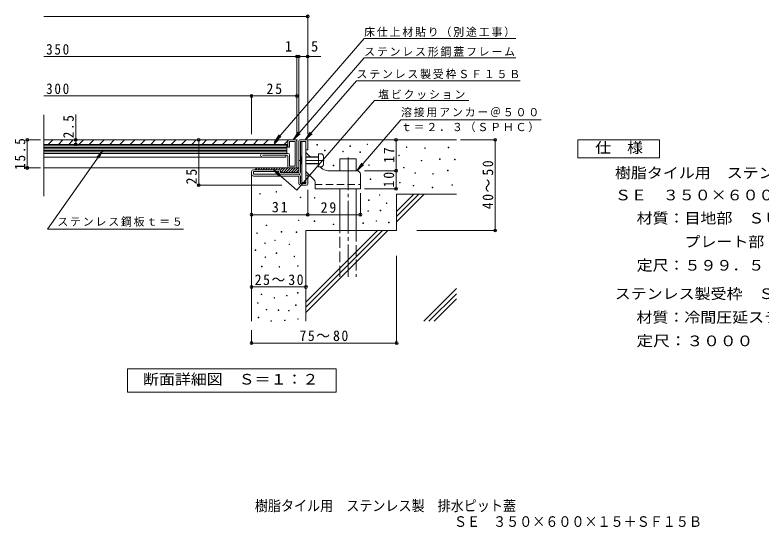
# Model space of a CAD drawing. Units: millimetres, scale not verified. Extents: x -301 to 317, y -273 to 234.
# Drawn here: x -301.3 to 110.2, y -272.9 to 9.4 of the extents above; entities that cross this region are included whole.
import ezdxf
from ezdxf.enums import TextEntityAlignment as Align

# ---------------------------------------------------------------- set-up
doc = ezdxf.new("R2010")
doc.units = ezdxf.units.MM
doc.header["$LTSCALE"] = 2
doc.header["$PDMODE"] = 32
doc.header["$PDSIZE"] = 1.6
for name, pattern in [('CHAIN1', [8, 5, -1, 1, -1]), ('CHAIN2', [12, 9, -1, 1, -1]), ('DASHED2', [3, 2, -1]), ('DASHED3', [4, 3, -1])]:
    doc.linetypes.add(name, pattern=pattern)
for name, color, linetype, lineweight in [('D-0', 7, 'Continuous', 9), ('D-1', 2, 'Continuous', 9), ('D-2', 3, 'Continuous', 9), ('D-3', 3, 'Continuous', 9), ('D-4', 7, 'Continuous', 9), ('D-5', 7, 'Continuous', 9), ('D-6', 6, 'Continuous', 9), ('D-9', 4, 'Continuous', 9), ('D-A', 2, 'Continuous', 9)]:
    doc.layers.add(name, color=color, linetype=linetype, lineweight=lineweight)
doc.layers.add('F-4_F-4ﾚｲﾔ', color=2, linetype='Continuous')
doc.styles.add('ＭＳ ゴシック', font='')
doc.styles.get('ＭＳ ゴシック').set_extended_font_data('MS Gothic')

msp = doc.modelspace()

# ---------------------------------------------------------------- linework, layer by layer
at = {"layer": 'D-0'}
for points in [[(-134.807, -62.336), (-134.807, -62.035), (-134.507, -62.035), (-134.507, -62.336)], [(-130.558, -65.495), (-130.558, -65.195), (-130.258, -65.195), (-130.258, -65.495)], [(-120.521, -66.02), (-120.521, -65.72), (-120.221, -65.72), (-120.221, -66.02)], [(-116.632, -63.12), (-116.632, -62.82), (-116.332, -62.82), (-116.332, -63.12)], [(-107.12, -62.04), (-107.12, -61.74), (-106.82, -61.74), (-106.82, -62.04)], [(-85.463, -63.619), (-85.463, -63.319), (-85.164, -63.319), (-85.164, -63.619)], [(-75.312, -64.161), (-75.312, -63.861), (-75.012, -63.861), (-75.012, -64.161)], [(-62.319, -63.755), (-62.319, -63.455), (-62.019, -63.455), (-62.019, -63.755)], [(-111.043, -66.355), (-111.043, -66.055), (-110.743, -66.055), (-110.743, -66.355)], [(-89.634, -68.225), (-89.634, -67.925), (-89.334, -67.925), (-89.334, -68.225)], [(-67.191, -70.251), (-67.191, -69.951), (-66.891, -69.951), (-66.891, -70.251)], [(-125.785, -73.711), (-125.785, -73.411), (-125.485, -73.411), (-125.485, -73.711)], [(-106.172, -73.581), (-106.172, -73.281), (-105.871, -73.281), (-105.871, -73.581)], [(-77.304, -71.038), (-77.304, -70.738), (-77.004, -70.738), (-77.004, -71.038)], [(-58.834, -70.403), (-58.834, -70.103), (-58.534, -70.103), (-58.534, -70.403)], [(-86.998, -74.917), (-86.998, -74.617), (-86.698, -74.617), (-86.698, -74.917)], [(-80.726, -77.831), (-80.726, -77.531), (-80.426, -77.531), (-80.426, -77.831)], [(-70.931, -78.301), (-70.931, -78.001), (-70.631, -78.001), (-70.631, -78.301)], [(-62.725, -76.477), (-62.725, -76.177), (-62.425, -76.177), (-62.425, -76.477)], [(-105.387, -81.295), (-105.387, -80.995), (-105.087, -80.995), (-105.087, -81.295)], [(-89.142, -83.161), (-89.142, -82.861), (-88.842, -82.861), (-88.842, -83.161)], [(-81.674, -84.869), (-81.674, -84.569), (-81.374, -84.569), (-81.374, -84.869)], [(-71.233, -85.814), (-71.233, -85.514), (-70.933, -85.514), (-70.933, -85.814)], [(-60.289, -84.463), (-60.289, -84.163), (-59.989, -84.163), (-59.989, -84.463)], [(-166.331, -89.32), (-166.331, -89.02), (-166.031, -89.02), (-166.031, -89.32)], [(-157.343, -88.216), (-157.343, -87.916), (-157.043, -87.916), (-157.043, -88.216)], [(-100.325, -90.023), (-100.325, -89.723), (-100.025, -89.723), (-100.025, -90.023)], [(-144, -91.292), (-144, -90.992), (-143.7, -90.992), (-143.7, -91.292)], [(-136.177, -91.508), (-136.177, -91.208), (-135.877, -91.208), (-135.877, -91.508)], [(-106.304, -92.875), (-106.304, -92.575), (-106.004, -92.575), (-106.004, -92.875)], [(-96.431, -94.454), (-96.431, -94.154), (-96.131, -94.154), (-96.131, -94.454)], [(-106.699, -98.799), (-106.699, -98.499), (-106.399, -98.499), (-106.399, -98.799)], [(-99.807, -98.571), (-99.807, -98.271), (-99.507, -98.271), (-99.507, -98.571)], [(-162.777, -106.697), (-162.777, -106.397), (-162.477, -106.397), (-162.477, -106.697)], [(-145.006, -103.932), (-145.006, -103.632), (-144.706, -103.632), (-144.706, -103.932)], [(-136.29, -104.452), (-136.29, -104.152), (-135.991, -104.152), (-135.991, -104.452)], [(-125.784, -106.177), (-125.784, -105.877), (-125.484, -105.877), (-125.484, -106.177)], [(-109.463, -105.512), (-109.463, -105.212), (-109.163, -105.212), (-109.163, -105.512)], [(-102.182, -104.311), (-102.182, -104.011), (-101.882, -104.011), (-101.882, -104.311)], [(-95.246, -105.117), (-95.246, -104.817), (-94.946, -104.817), (-94.946, -105.117)], [(-167.94, -111.041), (-167.94, -110.741), (-167.64, -110.741), (-167.64, -111.041)], [(-154.484, -110.251), (-154.484, -109.951), (-154.184, -109.951), (-154.184, -110.251)], [(-146.191, -110.482), (-146.191, -110.182), (-145.89, -110.182), (-145.89, -110.482)], [(-158.038, -114.99), (-158.038, -114.69), (-157.738, -114.69), (-157.738, -114.99)], [(-163.567, -116.57), (-163.567, -116.27), (-163.267, -116.27), (-163.267, -116.57)], [(-150.14, -117.196), (-150.14, -116.895), (-149.84, -116.895), (-149.84, -117.196)], [(-168.807, -120.369), (-168.807, -120.069), (-168.507, -120.069), (-168.507, -120.369)], [(-157.248, -122.099), (-157.248, -121.799), (-156.948, -121.799), (-156.948, -122.099)], [(-163.369, -124.271), (-163.369, -123.971), (-163.069, -123.971), (-163.069, -124.271)], [(-147.375, -123.909), (-147.375, -123.609), (-147.075, -123.609), (-147.075, -123.909)], [(-165.344, -129.405), (-165.344, -129.105), (-165.044, -129.105), (-165.044, -129.405)], [(-155.668, -129.602), (-155.668, -129.302), (-155.368, -129.302), (-155.368, -129.602)], [(-145.423, -129.116), (-145.423, -128.816), (-145.123, -128.816), (-145.123, -129.116)], [(-145.401, -143.981), (-145.401, -143.681), (-145.101, -143.681), (-145.101, -143.981)], [(-165.541, -144.771), (-165.541, -144.471), (-165.242, -144.471), (-165.242, -144.771)], [(-158.433, -146.746), (-158.433, -146.446), (-158.133, -146.446), (-158.133, -146.746)], [(-151.463, -145.514), (-151.463, -145.214), (-151.163, -145.214), (-151.163, -145.514)], [(-167.563, -149.51), (-167.563, -149.21), (-167.263, -149.21), (-167.263, -149.51)], [(-146.585, -150.695), (-146.585, -150.395), (-146.285, -150.395), (-146.285, -150.695)], [(-162.753, -153.226), (-162.753, -152.926), (-162.453, -152.926), (-162.453, -153.226)], [(-156.063, -153.459), (-156.063, -153.159), (-155.763, -153.159), (-155.763, -153.459)], [(-150.369, -153.785), (-150.369, -153.485), (-150.069, -153.485), (-150.069, -153.785)], [(-167.121, -157.57), (-167.121, -157.27), (-166.821, -157.27), (-166.821, -157.57)], [(-160.175, -159.429), (-160.175, -159.129), (-159.875, -159.129), (-159.875, -159.429)], [(-152.648, -159.127), (-152.648, -158.827), (-152.348, -158.827), (-152.348, -159.127)], [(-145.33, -158.337), (-145.33, -158.037), (-145.03, -158.037), (-145.03, -158.337)]]:
    msp.add_lwpolyline(points, close=True, dxfattribs=at)
at = {"layer": 'D-1'}
for p, q in [((-144.833, -77.429), (-144.833, -60.029)), ((-144.233, -59.429), (-140.433, -59.429)), ((-143.833, -77.429), (-143.833, -60.429)), ((-143.833, -60.429), (-140.833, -60.429)), ((-139.833, -60.029), (-139.833, -64.929)), ((-170.833, -78.429), (-170.833, -76.929)), ((-155.833, -75.929), (-169.833, -75.929)), ((-169.833, -78.429), (-169.833, -76.929)), ((-155.833, -76.929), (-169.833, -76.929)), ((-155.833, -77.429), (-155.833, -76.929)), ((-154.833, -76.929), (-154.833, -77.429)), ((-144.833, -77.429), (-154.833, -77.429)), ((-144.833, -78.429), (-169.833, -78.429)), ((-169.833, -79.429), (-144.833, -79.429)), ((-144.833, -83.429), (-144.833, -79.429)), ((-143.833, -79.429), (-143.833, -83.429)), ((-139.833, -78.929), (-140.833, -78.929)), ((-140.833, -83.429), (-140.833, -78.929)), ((-139.833, -83.829), (-139.833, -78.929)), ((-143.833, -83.429), (-140.833, -83.429)), ((-143.833, -84.429), (-140.433, -84.429))]:
    msp.add_line(p, q, dxfattribs=at)
msp.add_lwpolyline([(-139.833, -64.929), (-140.833, -64.929), (-140.833, -60.429)], dxfattribs=at)
for centre, radius, start, end in [((-144.233, -60.029), 0.6, 90, 180), ((-140.433, -60.029), 0.6, 0, 90), ((-169.833, -76.929), 1, 90, 180), ((-155.833, -76.929), 1, 0, 90), ((-154.833, -77.429), 1, 180, 270), ((-144.833, -77.429), 1, 270, 0), ((-169.833, -78.429), 1, 180, 270), ((-144.833, -79.429), 1, 0, 90), ((-143.833, -83.429), 1, 180, 270), ((-140.433, -83.829), 0.6, 270, 0)]:
    msp.add_arc(centre, radius, start, end, dxfattribs=at)
at = {"layer": 'D-2'}
for p, q in [((-285.366, -90.478), (-285.366, -45.69)), ((-285.366, -59.428), (-150.833, -59.428)), ((-150.833, -59.428), (-150.833, -63.429)), ((-146.533, -59.429), (-150.133, -59.429)), ((-149.833, -60.429), (-146.833, -60.429)), ((-149.833, -63.429), (-149.833, -60.429)), ((-146.833, -60.429), (-146.833, -73.929)), ((-145.833, -74.229), (-145.833, -60.129)), ((-150.833, -63.429), (-149.833, -63.429)), ((-285.366, -68.929), (-151.833, -68.929)), ((-164.833, -66.929), (-150.833, -66.929)), ((-151.333, -67.929), (-164.833, -67.929)), ((-151.833, -68.929), (-151.833, -67.929)), ((-150.833, -74.229), (-150.833, -68.429)), ((-149.833, -73.929), (-149.833, -67.929)), ((-146.833, -73.929), (-149.833, -73.929)), ((-146.533, -74.929), (-285.366, -74.929))]:
    msp.add_line(p, q, dxfattribs=at)
at = {"layer": 'D-2', "color": 4}
for p, q in [((-285.366, -61.928), (-150.833, -61.928)), ((-285.366, -62.762), (-151.333, -62.762)), ((-285.366, -63.595), (-151.333, -63.595)), ((-285.366, -64.428), (-151.333, -64.428)), ((-285.366, -65.262), (-151.333, -65.262)), ((-285.366, -66.095), (-151.333, -66.095))]:
    msp.add_line(p, q, dxfattribs=at)
msp.add_lwpolyline([(-285.366, -66.928), (-151.333, -66.928), (-151.333, -61.928)], dxfattribs=at)
at = {"layer": 'D-2'}
for centre, radius, start, end in [((-150.133, -60.129), 0.7, 90, 180), ((-146.533, -60.129), 0.7, 0, 90), ((-164.833, -67.929), 1, 90, 270), ((-151.333, -68.429), 0.5, 0, 90), ((-150.833, -67.929), 1, 0, 90), ((-150.133, -74.229), 0.7, 180, 270), ((-146.533, -74.229), 0.7, 270, 352.98354)]:
    msp.add_arc(centre, radius, start, end, dxfattribs=at)
at = {"layer": 'D-3'}
for p, q in [((-143.133, -60.429), (-143.133, -82.929)), ((-143.133, -60.429), (-140.833, -60.429)), ((-140.833, -60.429), (-140.833, -82.929)), ((-138.533, -68.729), (-140.833, -66.429)), ((-136.419, -81.379), (-140.833, -76.965)), ((-132.297, -74.965), (-132.933, -74.329)), ((-112.833, -76.429), (-128.762, -76.429)), ((-110.833, -78.429), (-110.833, -86.429)), ((-143.133, -82.929), (-140.833, -82.929)), ((-135.833, -82.793), (-135.833, -86.429)), ((-135.833, -86.429), (-110.833, -86.429))]:
    msp.add_line(p, q, dxfattribs=at)
at = {"layer": 'D-3', "linetype": 'CHAIN1'}
msp.add_line((-130.845, -70.729), (-144.579, -70.729), dxfattribs=at)
at = {"layer": 'D-3', "linetype": 'DASHED2'}
msp.add_line((-135.833, -84.129), (-110.833, -84.129), dxfattribs=at)
at = {"layer": 'D-3'}
for centre, radius, start, end in [((-128.762, -71.429), 5, 225, 270), ((-112.833, -78.429), 2, 0, 90), ((-137.833, -82.793), 2, 0, 45.00024)]:
    msp.add_arc(centre, radius, start, end, dxfattribs=at)
at = {"layer": 'D-4'}
for p, q in [((-285.366, 8.644), (-139.833, 8.644)), ((-139.833, -56.338), (-139.833, 9.244)), ((-285.366, -13.495), (-132.615, -13.495)), ((-145.833, -56.338), (-145.833, -12.895)), ((-144.833, -56.338), (-144.833, -12.895)), ((-285.366, -35.245), (-170.833, -35.245)), ((-170.833, -56.338), (-170.833, -34.645)), ((-170.833, -35.245), (-145.833, -35.245)), ((-267.795, -61.928), (-267.795, -45.452)), ((-287.308, -59.429), (-295.134, -59.429)), ((-294.534, -74.929), (-294.534, -59.429)), ((-145.462, -59.429), (-200.529, -59.429)), ((-199.929, -84.429), (-199.929, -59.429)), ((-91.118, -76.429), (-91.118, -59.429)), ((-55.627, -59.429), (-35.896, -59.429)), ((-36.496, -109.429), (-36.496, -59.429)), ((-287.308, -74.929), (-295.134, -74.929)), ((-108.467, -76.429), (-90.518, -76.429)), ((-91.118, -86.429), (-91.118, -76.429)), ((-154.204, -84.429), (-200.529, -84.429)), ((-139.833, -87.023), (-139.833, -101.291)), ((-110.833, -88.795), (-110.833, -101.291)), ((-108.467, -86.429), (-90.518, -86.429)), ((-139.833, -100.691), (-170.833, -100.691)), ((-139.833, -100.691), (-110.833, -100.691)), ((-79.677, -109.429), (-35.896, -109.429)), ((-90.832, -123.404), (-90.832, -172.046)), ((-170.833, -140.553), (-140.833, -140.553)), ((-170.833, -164.429), (-170.833, -172.046)), ((-170.833, -171.446), (-90.832, -171.446))]:
    msp.add_line(p, q, dxfattribs=at)
for p in [(-139.833, 8.644), (-145.833, -13.495), (-144.833, -13.495), (-139.833, -13.495), (-170.833, -35.245), (-145.833, -35.245), (-294.534, -59.429), (-267.795, -59.428), (-267.795, -61.928), (-199.929, -59.429), (-91.118, -59.429), (-36.496, -59.429), (-294.534, -74.929), (-91.118, -76.429), (-199.929, -84.429), (-91.118, -86.429), (-170.833, -100.691), (-139.833, -100.691), (-110.833, -100.691), (-36.496, -109.429), (-170.833, -140.553), (-140.833, -140.553), (-170.833, -171.446), (-90.832, -171.446)]:
    msp.add_point(p, dxfattribs=at)
at = {"layer": 'D-5'}
for p, q in [((-108.729, -3.484), (-158.333, -60.932)), ((-108.729, -3.484), (-25.152, -3.484)), ((-108.729, -14.18), (-147.799, -59.429)), ((-108.729, -14.18), (-25.152, -14.18)), ((-112.863, -26.847), (-141.221, -59.429)), ((-112.863, -26.847), (-22.705, -26.847)), ((-102.964, -37.82), (-145.929, -87.185)), ((-102.964, -37.82), (-51.087, -37.82)), ((-158.333, -60.932), (-155.587, -56.753)), ((-158.333, -60.932), (-154.599, -57.606)), ((-147.799, -59.429), (-145.054, -55.251)), ((-147.799, -59.429), (-144.066, -56.104)), ((-141.221, -59.429), (-138.459, -55.262)), ((-141.221, -59.429), (-137.474, -56.118)), ((-283.339, -108.649), (-252.648, -65.163)), ((-252.648, -65.163), (-256.04, -68.836)), ((-252.648, -65.163), (-254.973, -69.589)), ((-112.833, -76.429), (-110.07, -72.261)), ((-112.833, -76.429), (-109.086, -73.119)), ((-158.939, -75.861), (-154.771, -78.624)), ((-283.339, -108.649), (-208.288, -108.649))]:
    msp.add_line(p, q, dxfattribs=at)
at = {"layer": 'D-5', "color": 2}
for p, q in [((9.191, -59.429), (54.191, -59.429)), ((9.191, -69.429), (9.191, -59.429)), ((54.191, -59.429), (54.191, -69.429)), ((54.191, -69.429), (9.191, -69.429))]:
    msp.add_line(p, q, dxfattribs=at)
at = {"layer": 'D-5'}
for points in [[(-112.833, -76.429), (-88.483, -48.453), (-11.143, -48.453)], [(-145.929, -87.185), (-158.939, -75.861), (-155.628, -79.608)]]:
    msp.add_lwpolyline(points, dxfattribs=at)
at = {"layer": 'D-5', "color": 2}
msp.add_lwpolyline([(-239.232, -198.618), (-239.232, -185.618), (-124.232, -185.618), (-124.232, -198.618)], close=True, dxfattribs=at)
at = {"layer": 'D-6'}
for p, q in [((-140.433, -59.429), (-57.832, -59.429)), ((-122.132, -69.929), (-113.132, -69.929)), ((-122.132, -76.429), (-122.132, -69.929)), ((-113.132, -76.429), (-113.132, -69.929)), ((-170.833, -78.429), (-170.833, -159.429)), ((-122.132, -109.429), (-122.132, -86.429)), ((-113.132, -109.429), (-113.132, -86.429)), ((-90.833, -89.429), (-57.832, -89.429)), ((-90.833, -89.429), (-90.833, -109.429)), ((-90.833, -98.897), (-81.365, -89.429)), ((-90.833, -101.725), (-78.536, -89.429)), ((-90.833, -104.554), (-75.708, -89.429)), ((-140.833, -109.429), (-140.833, -159.429)), ((-140.833, -109.429), (-90.833, -109.429)), ((-140.833, -148.897), (-101.365, -109.429)), ((-140.833, -151.725), (-98.537, -109.429)), ((-140.833, -154.553), (-95.708, -109.429)), ((-75.826, -159.429), (-57.832, -141.435)), ((-72.998, -159.429), (-57.832, -144.264)), ((-70.17, -159.429), (-57.832, -147.092))]:
    msp.add_line(p, q, dxfattribs=at)
at = {"layer": 'D-6', "linetype": 'CHAIN2'}
msp.add_line((-117.632, -69.113), (-117.632, -134.929), dxfattribs=at)
at = {"layer": 'D-6', "linetype": 'DASHED3'}
for p, q in [((-122.132, -134.929), (-122.132, -109.429)), ((-113.132, -109.429), (-113.132, -134.929))]:
    msp.add_line(p, q, dxfattribs=at)
at = {"layer": 'D-9'}
for p, q in [((-167.756, -74.929), (-168.756, -75.929)), ((-167.833, -74.929), (-144.833, -74.929)), ((-166.342, -74.929), (-167.342, -75.929)), ((-164.928, -74.929), (-165.928, -75.929)), ((-163.514, -74.929), (-164.513, -75.929)), ((-162.099, -74.929), (-163.099, -75.929)), ((-160.685, -74.929), (-161.685, -75.929)), ((-159.271, -74.929), (-160.271, -75.929)), ((-157.857, -74.929), (-158.857, -75.929)), ((-156.443, -74.929), (-157.442, -75.929)), ((-155.028, -74.929), (-156.028, -75.929)), ((-153.614, -74.929), (-155.025, -76.34)), ((-152.2, -74.929), (-154.7, -77.429)), ((-150.786, -74.929), (-153.285, -77.429)), ((-149.371, -74.929), (-151.871, -77.429)), ((-147.957, -74.929), (-150.457, -77.429)), ((-146.543, -74.929), (-149.043, -77.429)), ((-145.129, -74.929), (-147.629, -77.429)), ((-144.833, -76.048), (-146.214, -77.429))]:
    msp.add_line(p, q, dxfattribs=at)
msp.add_arc((-167.833, -75.929), 1, 90, 180, dxfattribs=at)
at = {"layer": 'D-A'}
for p, q in [((-282.979, -61.928), (-280.479, -59.428)), ((-277.322, -61.928), (-274.822, -59.428)), ((-271.665, -61.928), (-269.165, -59.428)), ((-266.008, -61.928), (-263.508, -59.428)), ((-260.351, -61.928), (-257.851, -59.428)), ((-254.694, -61.928), (-252.195, -59.428)), ((-249.038, -61.928), (-246.538, -59.428)), ((-243.381, -61.928), (-240.881, -59.428)), ((-237.724, -61.928), (-235.224, -59.428)), ((-232.067, -61.928), (-229.567, -59.428)), ((-226.41, -61.928), (-223.91, -59.428)), ((-220.753, -61.928), (-218.253, -59.428)), ((-215.096, -61.928), (-212.597, -59.428)), ((-209.44, -61.928), (-206.94, -59.428)), ((-203.783, -61.928), (-201.283, -59.428)), ((-198.126, -61.928), (-195.626, -59.428)), ((-192.469, -61.928), (-189.969, -59.428)), ((-186.812, -61.928), (-184.312, -59.428)), ((-181.155, -61.928), (-178.655, -59.428)), ((-175.498, -61.928), (-172.998, -59.428)), ((-169.842, -61.928), (-167.342, -59.428)), ((-164.185, -61.928), (-161.685, -59.428)), ((-158.528, -61.928), (-156.028, -59.428)), ((-152.871, -61.928), (-150.833, -59.89))]:
    msp.add_line(p, q, dxfattribs=at)
at = {"layer": 'D-A', "color": 7}
for p, q in [((-143.133, -68.979), (-143.833, -68.979)), ((-143.133, -68.729), (-143.583, -68.729)), ((-133.833, -68.729), (-140.833, -68.729)), ((-133.833, -68.979), (-140.833, -68.979)), ((-131.233, -73.029), (-131.233, -68.429)), ((-143.583, -72.729), (-143.833, -72.479)), ((-143.133, -72.479), (-143.833, -72.479)), ((-143.133, -72.729), (-143.583, -72.729)), ((-133.833, -72.479), (-140.833, -72.479)), ((-133.833, -72.729), (-140.833, -72.729)), ((-132.533, -74.329), (-133.833, -74.329))]:
    msp.add_line(p, q, dxfattribs=at)
for points in [[(-143.583, -72.729), (-143.583, -68.729), (-143.833, -68.979)], [(-132.533, -67.129), (-133.833, -67.129), (-133.833, -74.329)]]:
    msp.add_lwpolyline(points, dxfattribs=at)
for centre, start, end in [((-132.533, -68.429), 0, 90), ((-132.533, -73.029), 270, 0)]:
    msp.add_arc(centre, 1.3, start, end, dxfattribs=at)

# ---------------------------------------------------------------- texts
at = {"layer": 'D-4', "color": 2, "style": 'ＭＳ ゴシック'}
for s, p in [('1', (-152.422, -12.495)), ('5', (-138.05, -12.495))]:
    msp.add_text(s, height=5.865, dxfattribs=at).set_placement(p, align=Align.BOTTOM_LEFT)
at = {"layer": 'D-4', "color": 2, "char_height": 5.865, "attachment_point": 7, "style": 'ＭＳ ゴシック'}
for s, insert in [('\\T1.27;\\W0.9;350', (-284.104, -12.495)), ('\\T1.27;\\W0.9;300', (-284.104, -34.245)), ('\\T1.27;\\W0.95;25', (-162.582, -34.245)), ('\\T1.27;\\W0.95;31', (-159.583, -99.491)), ('\\T1.22;\\W0.95;25～30', (-169.083, -139.553)), ('\\T1.22;\\W0.95;75～80', (-144.406, -170.446))]:
    msp.add_mtext(s, dxfattribs=dict(at, insert=insert))
for s, insert, rotation in [('\\T1.27;\\W0.9;2.5', (-268.795, -58.529), 90), ('\\T1.28;\\W0.9;15.5', (-295.534, -75.929), 90), ('\\T1.27;\\W0.95;17', (-92.118, -72.179), 90), ('\\T1.22;\\W0.95;40～50', (-37.495, -97.679), 90), ('\\T1.27;\\W0.95;25', (-200.929, -84.021), 90), ('\\T1.27;\\W0.95;10', (-92.118, -85.679), 90), ('\\T1.27;\\W0.95;29', (-132.716, -99.691), 0.001)]:
    msp.add_mtext(s, dxfattribs=dict(at, insert=insert, rotation=rotation))
at = {"layer": 'D-5', "color": 2, "style": 'ＭＳ ゴシック'}
for s, width, p in [('仕\u3000様', 1.1, (18.691, -68.429)), ('樹脂タイル用\u3000ステンレス製\u3000排水ピット蓋', 1.1, (29.609, -82.324)), ('ＳＥ\u3000３５０×６００×１５', 1.1, (29.609, -94.545)), ('材質：目地部\u3000ＳＵＳ３０４\u3000ｔ＝１．０', 1.1, (41.552, -107.289)), ('\u3000\u3000\u3000プレート部\u3000ＳＵＳ３０４（ｔ＝５）', 1.1, (41.552, -120.289)), ('定尺：５９９．５', 1.1, (41.552, -133.289)), ('ステンレス製受枠\u3000ＳＦ１５Ｂ', 1.1, (29.52, -148.966)), ('材質：冷間圧延ステンレス鋼板（ＳＵＳ３０４－２Ｂ）', 1.1, (41.462, -161.966)), ('定尺：３０００', 1.15, (41.462, -174.966)), ('断面詳細図\u3000Ｓ＝１：２', 1.1, (-230.731, -196.118))]:
    msp.add_text(s, height=5.865, dxfattribs=dict(at, width=width)).set_placement(p, align=Align.BOTTOM_LEFT)
at = {"layer": 'D-5', "char_height": 4.399, "attachment_point": 7, "style": 'ＭＳ ゴシック'}
for s, insert in [('\\T1.17;床仕上材貼り（別途工事）', (-108.729, -2.761)), ('\\T1.17;ステンレス形鋼蓋フレーム', (-108.729, -13.567)), ('\\T1.17;ステンレス製受枠ＳＦ１５Ｂ', (-112.935, -25.895)), ('\\T1.17;塩ビクッション', (-101.037, -37.115)), ('\\T1.17;溶接用アンカー＠５００', (-88.395, -46.96)), ('\\T1.17;ｔ＝２．３（ＳＰＨＣ）', (-88.395, -55.205)), ('\\T1.17;ステンレス鋼板ｔ＝５', (-277.941, -107.273))]:
    msp.add_mtext(s, dxfattribs=dict(at, insert=insert))
at = {"layer": 'F-4_F-4ﾚｲﾔ', "style": 'ＭＳ ゴシック', "width": 0.9}
for s, p in [('樹脂タイル用\u3000ステンレス製\u3000排水ピット蓋', (-168.993, -265.849)), ('ＳＥ\u3000３５０×６００×１５＋ＳＦ１５Ｂ', (-59.205, -274.588))]:
    msp.add_text(s, height=5.865, dxfattribs=at).set_placement(p, align=Align.BOTTOM_LEFT)

doc.saveas('drawing.dxf')
